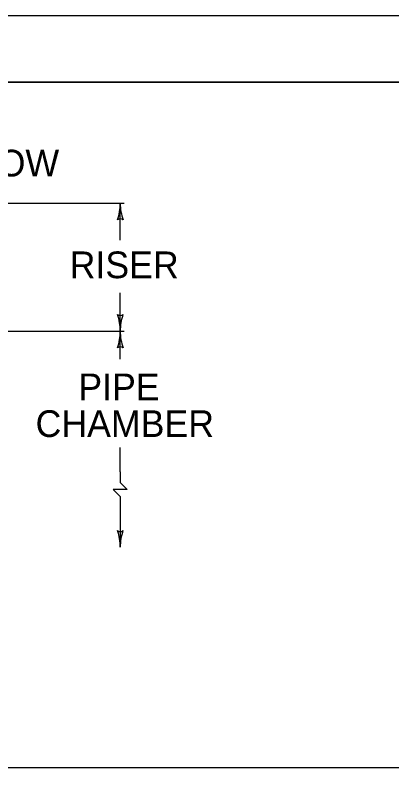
# Model space of a CAD drawing. Extents: x 1000 to 1036.3, y 1000 to 1022.
# Drawn here: x 1011.52 to 1014.34, y 1016.25 to 1022 of the extents above; entities that cross this region are included whole.
import ezdxf

# ---------------------------------------------------------------- set-up
doc = ezdxf.new("R2010")
doc.units = 0
for name, color, linetype in [('Level 1', 7, 'Continuous'), ('Level 10', 7, 'Continuous'), ('Level 11', 7, 'Continuous')]:
    doc.layers.add(name, color=color, linetype=linetype)

msp = doc.modelspace()

# ---------------------------------------------------------------- linework, layer by layer
at = {"layer": 'Level 1'}
for p, q in [((1010.7725, 1020.5926), (1012.3348, 1020.5926)), ((1012.3047, 1020.3152), (1012.3047, 1020.5926)), ((1012.3047, 1019.6343), (1012.3047, 1019.9207)), ((1011.32, 1019.6343), (1012.3348, 1019.6343)), ((1012.3047, 1019.4245), (1012.3047, 1019.6343)), ((1012.3047, 1018.5806), (1012.3047, 1018.763))]:
    msp.add_line(p, q, dxfattribs=at)
msp.add_lwpolyline([(1012.3047, 1018.5806), (1012.3047, 1018.5015), (1012.3573, 1018.4488), (1012.2518, 1018.4488), (1012.3047, 1018.396), (1012.3047, 1018.0159)], dxfattribs=at)
for centre, radius, start, end in [((1011.9137, 1020.5926), 0.3909, 341.34716, 359.99389), ((1012.6956, 1020.5926), 0.3909, 179.98778, 180), ((1012.6956, 1020.5926), 0.3909, 180, 198.66878), ((1012.3046, 1020.4439), 0.0313, 48.7746, 130.89129), ((1012.3047, 1019.7829), 0.0313, 228.7746, 310.89129), ((1011.9137, 1019.6343), 0.3909, 0, 18.66878), ((1012.6956, 1019.6343), 0.3909, 161.34716, 179.99389), ((1011.9137, 1019.6343), 0.3909, 341.34716, 359.99389), ((1011.9137, 1019.6343), 0.3909, 359.98778, 0), ((1012.6956, 1019.6343), 0.3909, 180, 198.66878), ((1012.6956, 1019.6343), 0.3909, 179.98778, 180), ((1012.3046, 1019.4856), 0.0313, 48.7746, 130.89129), ((1012.3047, 1018.1646), 0.0313, 228.7746, 310.89129), ((1011.9137, 1018.0159), 0.3909, 0, 18.66878), ((1012.6956, 1018.0159), 0.3909, 161.34716, 179.99389), ((1011.9137, 1018.0159), 0.3909, 359.98778, 0)]:
    msp.add_arc(centre, radius, start, end, dxfattribs=at)
at = {"layer": 'Level 10'}
for p, q in [((1000, 1022), (1036, 1022)), ((1007, 1021.5), (1035.5, 1021.5)), ((1007, 1016.3674), (1021.25, 1016.3674))]:
    msp.add_line(p, q, dxfattribs=at)
at = {"layer": 'Level 11'}
msp.add_lwpolyline([(1007, 1000.5), (1035.5, 1000.5), (1035.5, 1021.5), (1007, 1021.5)], close=True, dxfattribs=at)

# ---------------------------------------------------------------- texts
at = {"layer": 'Level 1'}
for s, p in [('FLOW', (1011.074, 1020.7934)), ('RISER', (1011.9255, 1020.0313)), ('PIPE', (1011.9905, 1019.117)), ('CHAMBER', (1011.67, 1018.842))]:
    msp.add_text(s, height=0.2, dxfattribs=at).set_placement(p)

doc.saveas('drawing.dxf')
